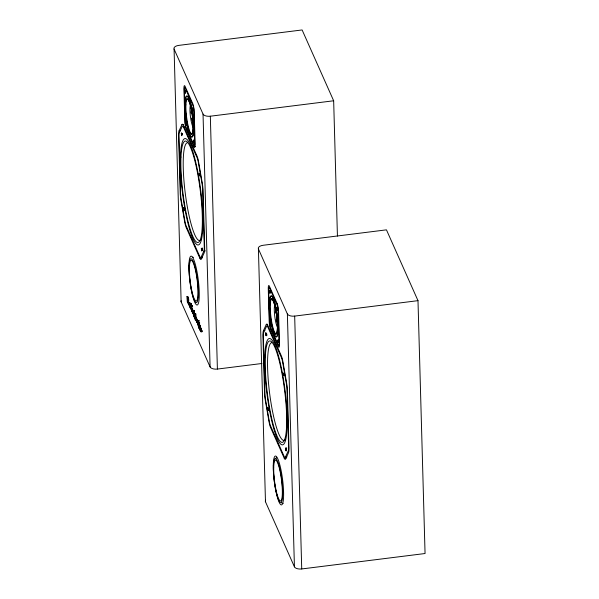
<?xml version="1.0" encoding="UTF-8"?>
<svg xmlns="http://www.w3.org/2000/svg" width="599" height="599" viewBox="0 0 599 599"><rect width="100%" height="100%" fill="white"/><g stroke="black" fill="none" stroke-linecap="round" stroke-linejoin="round"><path stroke-width="0.9" d="M199.542 325.646L199.564 322.314L199.654 326.62L198.995 326.702L198.861 322.547L198.898 328.057L199.662 328.102L199.774 326.994L199.108 327.099L199.744 329.832L200.53 327.938L200.927 331.337L202.103 330.925L201.811 332.026L201.324 330.566C199.115 333.388 199.984 322.262 198.995 326.702M270.928 323.033L271.055 322.225M190.759 305.557C190.063 303.334 192.002 303.146 191.418 305.475M188.011 300.384L188.026 298.871A6.275 1.078 82.9 0 0 188.019 298.25C188.153 295.404 188.902 300.758 188.138 300.413M191.463 305.617L191.53 306.583L191.425 305.602L192.129 305.535L192.189 306.501L192.129 305.535M198.104 320.532L198.172 321.498L198.067 320.517L198.763 320.45L198.831 321.416L198.763 320.45M190.752 305.999L190.744 306.126A8.057 1.378 82.9 0 0 190.767 307.744C191.8 309.384 190.504 310.626 190.632 307.197C189.329 310.701 190.22 301.394 190.594 306.448L190.617 303.753L191.306 303.618M191.41 305.917L191.41 306.044A8.057 1.378 82.9 0 0 191.433 307.661L191.463 308.298M194.353 313.599L193.559 313.487C194.293 324.643 192.024 300.878 192.534 313.434A2.389 0.412 82.9 0 0 192.751 313.404L192.848 311.63L193.507 311.547M193.769 312.446L194.054 313.606M196.622 322.374L196.592 319.274L196.659 321.453L196.974 320.592L197.603 323.902L198.044 323.333L197.677 324.516L197.034 321.244L196.674 322.359L197.393 322.165M191.98 308.081C192.564 307.122 192.084 315.845 191.343 309.571C191.71 304.457 190.624 313.591 192.908 310.327M198.621 322.996L198.711 322.576L198.868 325.991A10.228 1.752 82.9 0 1 198.636 326.612C197.438 325.998 197.842 317.717 198.351 326.058C200.62 323.819 199.841 327.211 200.351 329.113M188.101 299.829C186.783 300.092 187.974 304.936 189.277 304.749M193.791 312.498L194.031 312.813L194.166 310.484L193.507 310.567L193.395 312.865L193.088 310.544M194.772 313.479L195.192 318.586L195.753 316.789L195.019 316.789L194.473 317.792A2.336 0.404 82.9 0 1 194.263 317.373L194.203 313.457L194.233 316.347L194.069 315.853M197.168 320.787L197.198 320.697A9.584 1.64 82.9 0 1 197.183 319.926L197.258 319.192L197.326 321.371M188.618 304.831L187.846 297.988A5.346 0.913 82.9 0 0 187.367 296.857L187.008 296.535L187.397 302.136L187.367 298.953A6.275 1.078 82.9 0 0 187.36 298.332C186.918 295.232 188.992 301.275 187.48 299.912M192.93 310.784L192.279 310.686L192.541 311.061M193.552 312.468L193.41 313.322A2.389 0.412 82.9 0 1 193.192 313.352L192.99 313.007M186.461 123.087L186.618 122.698M277.629 307.864L277.629 308.635M198.995 328.185L199.085 327.144M184.192 207.793L184.185 208.744M195.274 317.784C196.951 318.511 196.352 324.606 195.648 318.114C194.623 322.404 195.192 315.808 195.004 314.565C195.004 312.416 195.738 316.579 194.121 315.808L194.45 317.208L195.019 316.789M195.993 320.308L197.251 320.121L197.198 320.697M187.831 300.983L188.82 300.601L188.513 297.905A5.346 0.913 82.9 0 0 188.026 296.775L187.667 296.782M198.868 325.377L199.182 325.976M190.782 305.864L190.804 307.579M193.08 312.064L194.091 312.513L192.96 310.012M200.897 328.499L200.717 329.3M190.175 305.692C190.265 310.754 190.722 301.537 189.381 302.667M191.965 308.942L192.032 308.238M202.185 247.941L202.133 249.049M197.453 321.992L197.692 321.161L197.85 321.94M196.03 317.814C196.996 316.362 195.978 321.611 197.251 320.121M199.654 326.62L200.201 325.414M197.356 321.356L197.7 320.495L198.044 323.056M202.103 330.925C200.792 332.565 202.058 327.196 200.845 328.035M203.885 251.078L203.959 250.884A8.656 1.483 82.9 0 0 204.281 247.394L202.657 189.449A8.656 1.483 82.9 0 0 202.088 183.953L198.306 162.202A8.656 1.483 82.9 0 0 197.183 157.926L183.324 126.793A8.656 1.483 82.9 0 0 182.298 126.239L179.311 132.783A8.656 1.483 82.9 0 0 178.989 136.28L180.606 194.218A8.656 1.483 82.9 0 0 181.175 199.722L184.956 221.473A8.656 1.483 82.9 0 0 186.087 225.748L199.946 256.881A8.656 1.483 82.9 0 0 200.972 257.435L203.885 251.078L205.39 250.891M189.254 305.026C187.674 296.438 191.291 310.552 189.254 305.026L189.958 305.31M201.324 330.566L201.047 330.962M195.132 319.859C196.442 319.656 196.277 316.504 196.442 319.649M181.916 124.629A10.505 1.797 82.9 0 1 183.391 125.423L197.019 156.025A10.505 1.797 82.9 0 1 198.643 162.209L202.237 182.882A10.505 1.797 82.9 0 1 203.061 190.819L204.656 247.776A10.505 1.797 82.9 0 1 204.192 252.823L201.354 259.045A10.505 1.797 82.9 0 1 199.871 258.244L186.252 227.642A10.505 1.797 82.9 0 1 184.619 221.465L181.025 200.792A10.505 1.797 82.9 0 1 180.202 192.848L178.614 135.898A10.505 1.797 82.9 0 1 179.071 130.852L181.916 124.629L183.421 124.442M266.256 324.516A10.505 1.797 82.9 0 1 267.731 325.317L281.358 355.918A10.505 1.797 82.9 0 1 282.983 362.096L286.577 382.776A10.505 1.797 82.9 0 1 287.4 390.713L288.995 447.663A10.505 1.797 82.9 0 1 288.531 452.709L285.686 458.939A10.505 1.797 82.9 0 1 284.211 458.138L270.583 427.536A10.505 1.797 82.9 0 1 268.958 421.359L265.364 400.679A10.505 1.797 82.9 0 1 264.541 392.742L262.946 335.792A10.505 1.797 82.9 0 1 263.41 330.738L266.256 324.516L267.753 324.329M285.386 457.172L288.299 450.777A8.656 1.483 82.9 0 0 288.613 447.281L286.996 389.343A8.656 1.483 82.9 0 0 286.427 383.847L282.646 362.088A8.656 1.483 82.9 0 0 281.515 357.813L267.656 326.68A8.656 1.483 82.9 0 0 266.637 326.126L263.642 332.677A8.656 1.483 82.9 0 0 263.328 336.174L264.945 394.112A8.656 1.483 82.9 0 0 265.514 399.608L269.295 421.359A8.656 1.483 82.9 0 0 270.419 425.642L284.285 456.767A8.656 1.483 82.9 0 0 285.304 457.322L286.891 456.985M188.019 300.99L188.064 302.053L187.899 301.522M184.207 207.943L184.073 208.894M195.394 317.178L195.753 316.789M199.632 328.125L198.898 328.057M194.121 315.808L194.203 313.457M199.182 326.672L198.861 326.253M185.241 91.377C185.548 92.912 184.657 91.063 185.6 91.333M185.316 91.804L185.683 91.984L185.256 91.887M193.387 109.332L192.96 109.235M333.658 100.774L302.121 29.95L178.802 45.382A6.155 2.98 -1.6 0 0 174.077 49.028L203.031 114.065A6.155 2.98 -1.6 0 0 210.331 116.206L333.658 100.774L337.432 236.066M186.446 123.761L186.034 123.888L186.566 124.278M186.034 123.888C187.247 123.776 185.353 123.072 186.154 124.412L186.484 123.649M183.444 127.055L184.949 126.868M179.071 130.852L180.576 130.664M181.707 134.446L182.059 134.183L181.527 134.056M181.594 134.461L182.014 134.535M194.151 140.72L194.233 141.626L194.151 140.72L193.747 141.147L194.278 141.267L193.747 141.147M194.405 142.068L193.874 141.671M193.994 146.71A6.155 1.056 82.9 0 0 195.124 144.217L194.226 111.938A6.155 1.056 82.9 0 0 192.788 103.672L185.069 86.323A6.155 1.056 82.9 0 0 183.93 88.817L184.829 121.095A6.155 1.056 82.9 0 0 186.267 129.362L193.994 146.71L195.499 146.523M183.968 209.148C184.005 215.131 182.545 202.956 184.11 209.605L184.028 208.707M184.088 208.826L183.668 208.752M183.736 209.156L184.163 209.253L183.751 209.65M202.028 249.154L201.616 249.079L201.698 249.985L202.162 250.142M201.047 257.285L202.552 257.091M199.871 258.244L202.125 257.967M186.993 296.64L187.667 296.453M269.962 292.005L269.879 291.107M269.939 291.219L269.528 291.443M187.435 302.076L188.093 301.993M189.172 302.937C188.326 305.033 189.561 306.291 189.831 302.854M189.202 303.057L189.861 302.974M190.774 304.045L191.433 303.963M188.625 304.719L189.486 304.621M190.362 305.318L191.029 305.235M191.545 305.857L192.212 305.775M191.351 306.029L192.234 305.917M191.358 306.141L192.024 306.059M190.04 307.399L190.699 307.317M191.455 307.811L192.137 307.819M193.11 312.528L194.083 312.401M193.507 310.567C193.537 312.184 193.582 312.678 194.585 313.539M193.387 313.217L194.046 313.135M193.402 313.337L194.061 313.255M193.604 316.332L194.263 316.25M195.678 318.151L196.337 318.069M195.836 318.376L195.184 318.533L195.858 318.511M277.666 309.354L277.592 308.455L277.18 308.665L277.592 308.455M277.651 308.859L277.292 308.904M196.637 319.349L197.303 319.267M277.726 309.219L277.307 309.398M196.667 319.492L197.326 319.409M196.599 320.263L197.266 320.18M196.607 320.39L197.273 320.308M198.187 320.772L198.853 320.69M197.984 320.944L198.875 320.832M197.999 321.057L198.658 320.974M197.131 321.461L197.797 321.378M198.097 322.726L198.756 322.644M198.112 322.816L198.778 322.734M198.029 323.265L198.688 323.183M198.044 323.333L198.703 323.25M198.059 323.438L198.718 323.355M199.504 325.392L200.163 325.309M199.594 325.923L200.261 325.841M199.197 326.889L199.864 326.807M258.409 248.914L287.37 313.958A6.155 2.98 -1.6 0 0 294.671 316.092L417.99 300.661L425.058 553.521L301.731 568.953A6.155 2.98 -1.6 0 1 294.431 566.819L265.477 501.775L258.409 248.914A6.155 2.98 -1.6 0 1 263.141 245.276L386.46 229.844L417.99 300.661M200.583 328.566C199.662 330.715 201.032 331.591 201.242 328.484M200.605 328.679L201.271 328.596M200.216 330.236L200.897 330.244M202.118 330.992C201.279 331.337 200.822 333.007 200.665 330.648M270.434 323.909L270.77 323.355L270.553 324.171M270.83 323.467L270.426 323.692M270.366 323.782L270.785 323.647M270.441 324.186L270.913 324.126L270.726 323.52M263.41 330.738L264.915 330.551M265.934 334.354L266.263 333.523M265.919 333.86C266.877 340 264.646 329.398 266.323 333.643M278.183 340.771C278.49 342.314 277.599 340.464 278.542 340.726M278.258 341.205L278.625 341.385L278.198 341.288M181.1 300.72A6.155 2.98 -1.6 0 0 181.138 301.889L210.092 366.925A6.155 2.98 -1.6 0 0 217.4 369.066L261.905 363.496M283.859 373.911L283.941 374.809L284.218 373.866M284.278 373.986L283.874 374.203M283.814 374.293L284.233 374.158M283.881 374.427L284.285 374.27M284.353 374.412L283.933 374.54L284.36 374.637M268.367 408.6L268.449 409.499L268.367 408.6L267.963 409.027L268.622 409.941M268.374 408.892L267.955 408.803M267.963 409.027L268.434 409.005M286.03 449.871L285.955 448.973L286.442 449.475L286.03 449.871L286.382 449.557M286.397 449.827C284.929 443.208 286.135 455.075 286.329 449.437L285.903 449.138L286.367 449.04M285.91 449.355L286.374 449.332M286.442 449.475L286.09 449.744M284.211 458.138L286.464 457.853M202.155 248.271L201.998 248.922M286.651 447.805L286.472 448.943M195.214 317.215L194.787 315.725M194.166 310.484L194.241 312.82M193.559 313.487L194.308 314.093L194.121 314.879A2.538 0.434 82.9 0 1 194.166 314.355L193.574 312.903M193.178 312.783L192.848 311.63M271.018 322.696L270.8 323.235M270.471 293.061L270.149 292.02M266.854 335.447L266.533 334.407M186.521 124.367C185.069 117.831 186.282 129.669 186.454 123.978M194.166 141.237L193.739 140.93M194.286 141.491L193.851 141.177M186.154 124.412L186.386 123.626M270.411 323.4L270.493 324.299M270.853 324.254C269.333 317.62 270.748 329.794 270.726 323.804M181.624 133.794L181.647 134.58M265.851 333.733L266.046 334.339M284.24 374.382C284.353 379.541 282.75 369.336 284.158 374.323M202.043 249.439L201.623 249.379M202.005 249.82L202.058 249.536M201.676 249.491L202.11 249.805L201.698 249.985M268.09 409.544L268.315 408.758L268.24 410.607L267.85 407.56L268.307 409.035M286.262 449.093L285.903 449.138M286.329 449.437L286.315 448.928M278.73 339.955L278.864 340.374M278.805 342.134L278.677 341.715M286.629 448.449L286.337 448.808M266.45 334.624L266.712 335.178L266.75 333.883M185.855 90.734L185.982 91.258M197.288 322.292L197.213 321.91M188.977 303.184L188.498 300.9M270.007 291.923L270.321 292.754L270.366 291.466M182.306 133.39L182.418 133.996M184.215 209.807L184.11 209.208M188.363 300.93L188.745 302.832M199.774 326.994L199.954 328.05M193.687 108.614L193.769 109.243M192.032 309.975L191.98 308.418M187.816 297.074L187.861 298.122M194.638 315.321L194.922 317.29A2.336 0.404 82.9 0 0 194.997 317.47M277.614 309.241L277.547 308.837M270.77 323.355L270.733 323.737M201.99 249.551L202.058 249.94M294.671 316.092L301.731 568.953M287.37 313.958L294.431 566.819M210.331 116.206L217.4 369.066M203.031 114.065L210.092 366.925M174.077 49.028L181.138 301.889M195.836 317.552L195.731 313.711L195.701 317.799M265.477 501.775A6.155 2.98 -1.6 0 1 265.634 500.232M273.069 330.753A20.613 3.534 82.9 0 0 273.923 333.329L275.038 335.725A20.613 3.534 82.9 0 0 278.161 325.601A20.613 3.534 82.9 0 0 273.81 299.485L272.695 297.089A20.613 3.534 82.9 0 0 270.082 297.988M271.579 324.501A20.613 3.534 82.9 0 1 271.265 322.824M270.456 317.582A20.613 3.534 82.9 0 1 270.134 314.902M269.805 311.383A20.613 3.534 82.9 0 1 269.835 299.305M277.562 322.532A6.507 1.116 82.9 0 1 276.199 319.499M275.375 313.045A6.507 1.116 82.9 0 1 275.914 309.623M277.651 327.368A11.673 1.999 82.9 0 1 274.597 314.962A11.673 1.999 82.9 0 1 275.263 304.494M285.124 439.733A49.253 8.438 82.9 0 1 269.999 396.171A49.253 8.438 82.9 0 1 271.706 342.628M283.222 503.347A23.376 4.006 82.9 0 1 281.358 502.329M275.847 458.752A23.376 4.006 82.9 0 1 276.686 457.269M201.257 239.226A49.253 8.438 82.9 0 1 185.885 197.88A49.253 8.438 82.9 0 1 187.367 142.734M192.346 257.375A23.376 4.006 82.9 0 1 193.41 257.465M193.222 122.645A6.507 1.116 82.9 0 1 191.553 118.07M191.044 113.151A6.507 1.116 82.9 0 1 191.321 110.014M193.32 127.475A11.673 1.999 82.9 0 1 190.257 115.068A11.673 1.999 82.9 0 1 190.924 104.608M190.707 135.838A20.613 3.534 82.9 0 0 193.829 125.715A20.613 3.534 82.9 0 0 189.479 99.599L188.356 97.195A20.613 3.534 82.9 0 0 185.742 98.094M189.583 133.435A20.613 3.534 82.9 0 1 187.405 125.416M187.24 124.607A20.613 3.534 82.9 0 1 186.925 122.937M186.499 120.347A20.613 3.534 82.9 0 1 186.237 118.587M186.004 116.79A20.613 3.534 82.9 0 1 185.615 113.248M185.353 109.782A20.613 3.534 82.9 0 1 185.323 101.029M181.295 133.128C181.939 139.702 182.261 131.675 181.295 133.128M184.911 90.741C185.563 97.315 185.885 89.288 184.911 90.741M192.608 108.03C193.252 114.604 193.582 106.577 192.608 108.03M193.507 140.203C194.151 146.777 194.48 138.751 193.507 140.203M199.235 173.433C199.886 180.014 200.208 171.98 199.235 173.433M201.331 248.458C201.983 255.032 202.305 246.998 201.331 248.458M269.251 290.627C269.894 297.209 270.216 289.175 269.251 290.627M276.948 307.916C277.584 314.468 277.921 306.463 276.948 307.916M277.846 340.09C278.49 346.671 278.812 338.637 277.846 340.09M192.766 312.064C192.017 314.52 192.459 307.856 192.766 312.064M181.43 133.367L181.729 135.067L181.43 133.367M185.039 90.943L185.346 92.65L185.039 90.943M185.937 123.192L186.237 124.899L185.937 123.192M183.526 208.437L183.833 210.144L183.526 208.437M192.751 108.292L193.05 109.999L192.751 108.292M193.649 140.451L193.956 142.158L193.649 140.451M199.385 173.71L199.684 175.41L199.385 173.71M201.474 248.765L201.781 250.472L201.474 248.765M265.761 333.254L266.068 334.961L265.761 333.254M269.378 290.837L269.685 292.537L269.378 290.837M270.269 323.086L270.576 324.785L270.269 323.086M267.865 408.331L268.172 410.03L267.865 408.331M277.082 308.186L277.389 309.885L277.082 308.186M277.988 340.344L278.288 342.044L277.988 340.344M283.716 373.596L284.023 375.303L283.716 373.596M285.813 448.658L286.112 450.358L285.813 448.658M185.128 87.971L184.994 87.709A4.305 0.741 82.9 0 0 184.312 89.206L185.241 122.473A4.305 0.741 82.9 0 0 186.109 127.452L194.061 145.325A4.305 0.741 82.9 0 0 194.75 143.827L193.821 110.56A4.305 0.741 82.9 0 0 192.953 105.581L185.128 87.971M269.46 287.857L269.333 287.602A4.305 0.741 82.9 0 0 268.651 289.1L269.58 322.359A4.305 0.741 82.9 0 0 270.441 327.339L278.4 345.211A4.305 0.741 82.9 0 0 279.082 343.714L278.153 310.454A4.305 0.741 82.9 0 0 277.292 305.475L269.46 287.857M189.179 99.636L188.056 97.233A20.613 3.534 82.9 0 0 184.934 107.356A20.613 3.534 82.9 0 0 189.284 133.472L190.4 135.876A20.613 3.534 82.9 0 0 193.522 125.753A20.613 3.534 82.9 0 0 189.179 99.636M192.945 108.726L192.968 109.512L192.945 108.726M273.511 299.522L272.388 297.126A20.613 3.534 82.9 0 0 269.265 307.25A20.613 3.534 82.9 0 0 273.616 333.366L274.739 335.762A20.613 3.534 82.9 0 0 277.861 325.639A20.613 3.534 82.9 0 0 273.511 299.522M199.579 174.137L199.602 174.923L199.579 174.137M277.127 303.558L269.408 286.217A6.155 1.056 82.9 0 0 268.27 288.703L269.168 320.982A6.155 1.056 82.9 0 0 270.606 329.255L278.325 346.596A6.155 1.056 82.9 0 0 279.463 344.111L278.565 311.832A6.155 1.056 82.9 0 0 277.127 303.558M189.299 101.912L188.303 99.666A18.217 3.122 82.9 0 0 185.42 107.947A18.217 3.122 82.9 0 0 189.157 131.196L190.153 133.442A18.217 3.122 82.9 0 0 193.043 125.161A18.217 3.122 82.9 0 0 189.299 101.912M273.631 301.806L272.642 299.56A18.217 3.122 82.9 0 0 269.752 307.841A18.217 3.122 82.9 0 0 273.496 331.082L274.492 333.329A18.217 3.122 82.9 0 0 277.374 325.047A18.217 3.122 82.9 0 0 273.631 301.806M273.279 465.348A24.611 4.215 82.9 0 0 280.766 504.665A24.611 4.215 82.9 0 0 281.305 471.473A24.611 4.215 82.9 0 0 273.279 465.348M270.261 304.771A17.229 2.95 82.9 0 0 275.203 333.104A17.229 2.95 82.9 0 0 276.094 311.45A17.229 2.95 82.9 0 0 270.261 304.771M264.803 355.282A53.596 9.187 82.9 0 0 280.137 443.507A53.596 9.187 82.9 0 0 282.968 376.397A53.596 9.187 82.9 0 0 264.803 355.282M265.32 356.967A51.117 8.76 82.9 0 0 279.943 441.104A51.117 8.76 82.9 0 0 282.646 377.108A51.117 8.76 82.9 0 0 265.32 356.967M273.376 466.928A22.133 3.796 82.9 0 0 280.115 502.284A22.133 3.796 82.9 0 0 280.594 472.431A22.133 3.796 82.9 0 0 273.376 466.928M273.706 467.894A20.561 3.527 82.9 0 0 279.965 500.742A20.561 3.527 82.9 0 0 280.414 473.008A20.561 3.527 82.9 0 0 273.706 467.894M180.98 157.073A51.117 8.76 82.9 0 0 195.603 241.217A51.117 8.76 82.9 0 0 198.306 177.214A51.117 8.76 82.9 0 0 180.98 157.073M188.94 265.462A24.611 4.215 82.9 0 0 196.435 304.779A24.611 4.215 82.9 0 0 196.966 271.579A24.611 4.215 82.9 0 0 188.94 265.462M189.037 267.042A22.133 3.796 82.9 0 0 195.776 302.39A22.133 3.796 82.9 0 0 196.255 272.545A22.133 3.796 82.9 0 0 189.037 267.042M189.366 268.008A20.561 3.527 82.9 0 0 195.626 300.848A20.561 3.527 82.9 0 0 196.075 273.122A20.561 3.527 82.9 0 0 189.366 268.008M185.922 104.877A17.229 2.95 82.9 0 0 190.864 133.21A17.229 2.95 82.9 0 0 191.755 111.556A17.229 2.95 82.9 0 0 185.922 104.877M180.464 155.388A53.596 9.187 82.9 0 0 195.798 243.613A53.596 9.187 82.9 0 0 198.636 176.503A53.596 9.187 82.9 0 0 180.464 155.388"/></g></svg>
